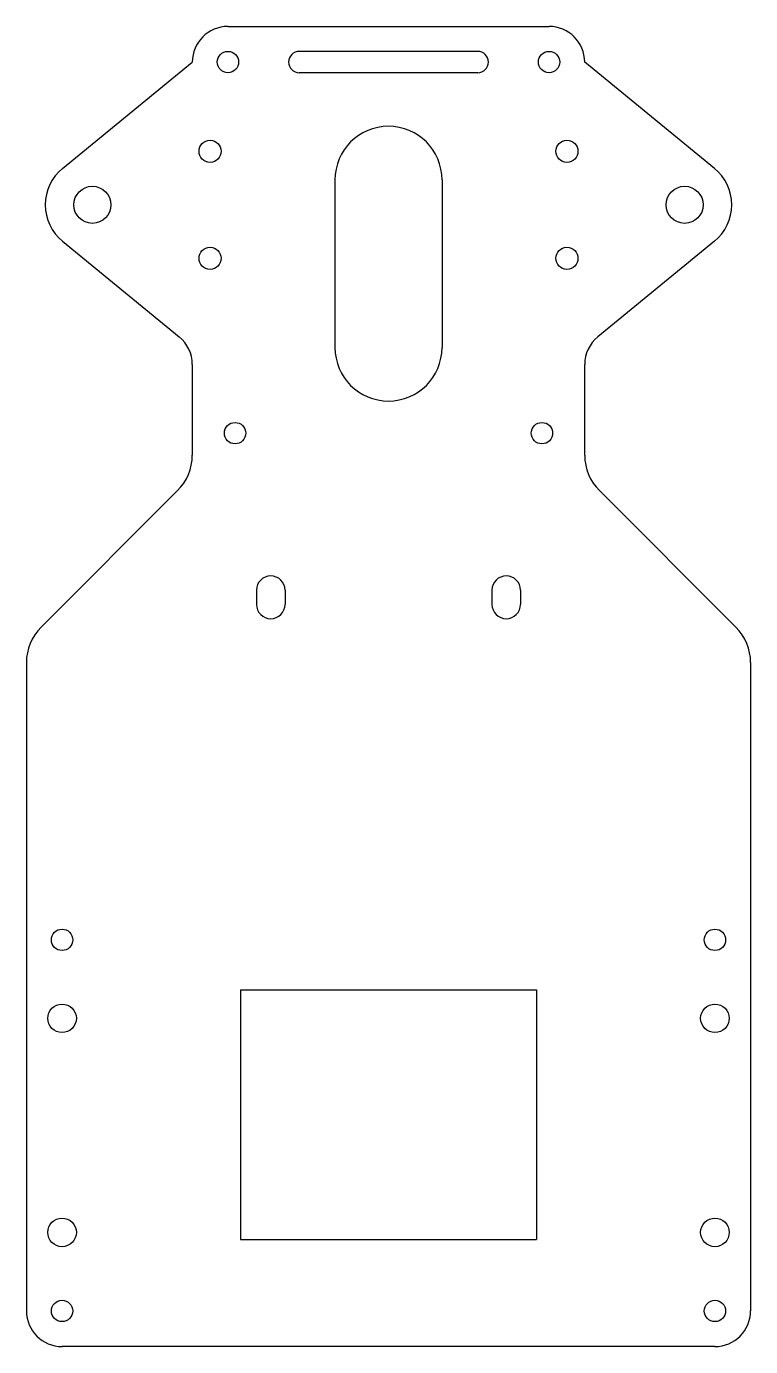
# Model space of a CAD drawing. Extents: x -51 to 51, y -90 to 95.
import ezdxf

# ---------------------------------------------------------------- set-up
doc = ezdxf.new("R2010")
doc.units = 0
doc.layers.add('VISIBLE', color=7, linetype='CONTINUOUS')

msp = doc.modelspace()

# ---------------------------------------------------------------- linework, layer by layer
at = {"layer": 'VISIBLE'}
for p, q in [((-22.5, 95), (22.5, 95)), ((12.5, 91.5), (-12.5, 91.5)), ((-45.68, 75.11), (-27.5, 90)), ((45.68, 75.11), (27.5, 90)), ((12.5, 88.5), (-12.5, 88.5)), ((-7.5, 73.5), (-7.5, 50)), ((7.5, 73.5), (7.5, 50)), ((-45.68, 64.89), (-29.33, 51.5)), ((45.68, 64.89), (29.33, 51.5)), ((-27.5, 47.63), (-27.5, 34.9)), ((27.5, 34.9), (27.5, 47.63)), ((-48.7, 10.8), (-29.55, 29.95)), ((29.55, 29.95), (48.7, 10.8)), ((-18.5, 16), (-18.5, 14)), ((-14.5, 16), (-14.5, 14)), ((14.5, 16), (14.5, 14)), ((18.5, 16), (18.5, 14)), ((-50.75, 5.85), (-50.75, -85)), ((50.75, 5.85), (50.75, -85)), ((-20.75, -40), (-20.75, -75)), ((-20.75, -40), (20.75, -40)), ((20.75, -40), (20.75, -75)), ((-20.75, -75), (20.75, -75)), ((45.75, -90), (-45.75, -90))]:
    msp.add_line(p, q, dxfattribs=at)
for centre, radius in [((-22.5, 90), 1.5), ((22.5, 90), 1.5), ((-25, 77.5), 1.55), ((25, 77.5), 1.55), ((-41.5, 70), 2.6), ((41.5, 70), 2.6), ((-25, 62.5), 1.55), ((25, 62.5), 1.55), ((-21.5, 38), 1.5), ((21.5, 38), 1.5), ((-45.75, -33), 1.5), ((45.75, -33), 1.5), ((-45.75, -44), 2), ((45.75, -44), 2), ((-45.75, -74), 2), ((45.75, -74), 2), ((-45.75, -85), 1.5), ((45.75, -85), 1.5)]:
    msp.add_circle(centre, radius, dxfattribs=at)
for centre, radius, start, end in [((-22.5, 90), 5, 90, 180), ((22.5, 90), 5, 0, 90), ((-12.5, 90), 1.5, 90, 270), ((12.5, 90), 1.5, 270, 90), ((0, 73.5), 7.5, 0, 180), ((-41.5, 70), 6.6, 129.3231, 230.6769), ((41.5, 70), 6.6, 309.3231, 50.6769), ((-32.5, 47.63), 5, 0, 50.6769), ((0, 50), 7.5, 180, 0), ((32.5, 47.63), 5, 129.3231, 180), ((-34.5, 34.9), 7, 315, 0), ((34.5, 34.9), 7, 180, 225), ((-16.5, 16), 2, 0, 180), ((16.5, 16), 2, 0, 180), ((-16.5, 14), 2, 180, 0), ((16.5, 14), 2, 180, 0), ((-43.75, 5.85), 7, 135, 180), ((43.75, 5.85), 7, 0, 45), ((-45.75, -85), 5, 180, 270), ((45.75, -85), 5, 270, 0)]:
    msp.add_arc(centre, radius, start, end, dxfattribs=at)

doc.saveas('drawing.dxf')
